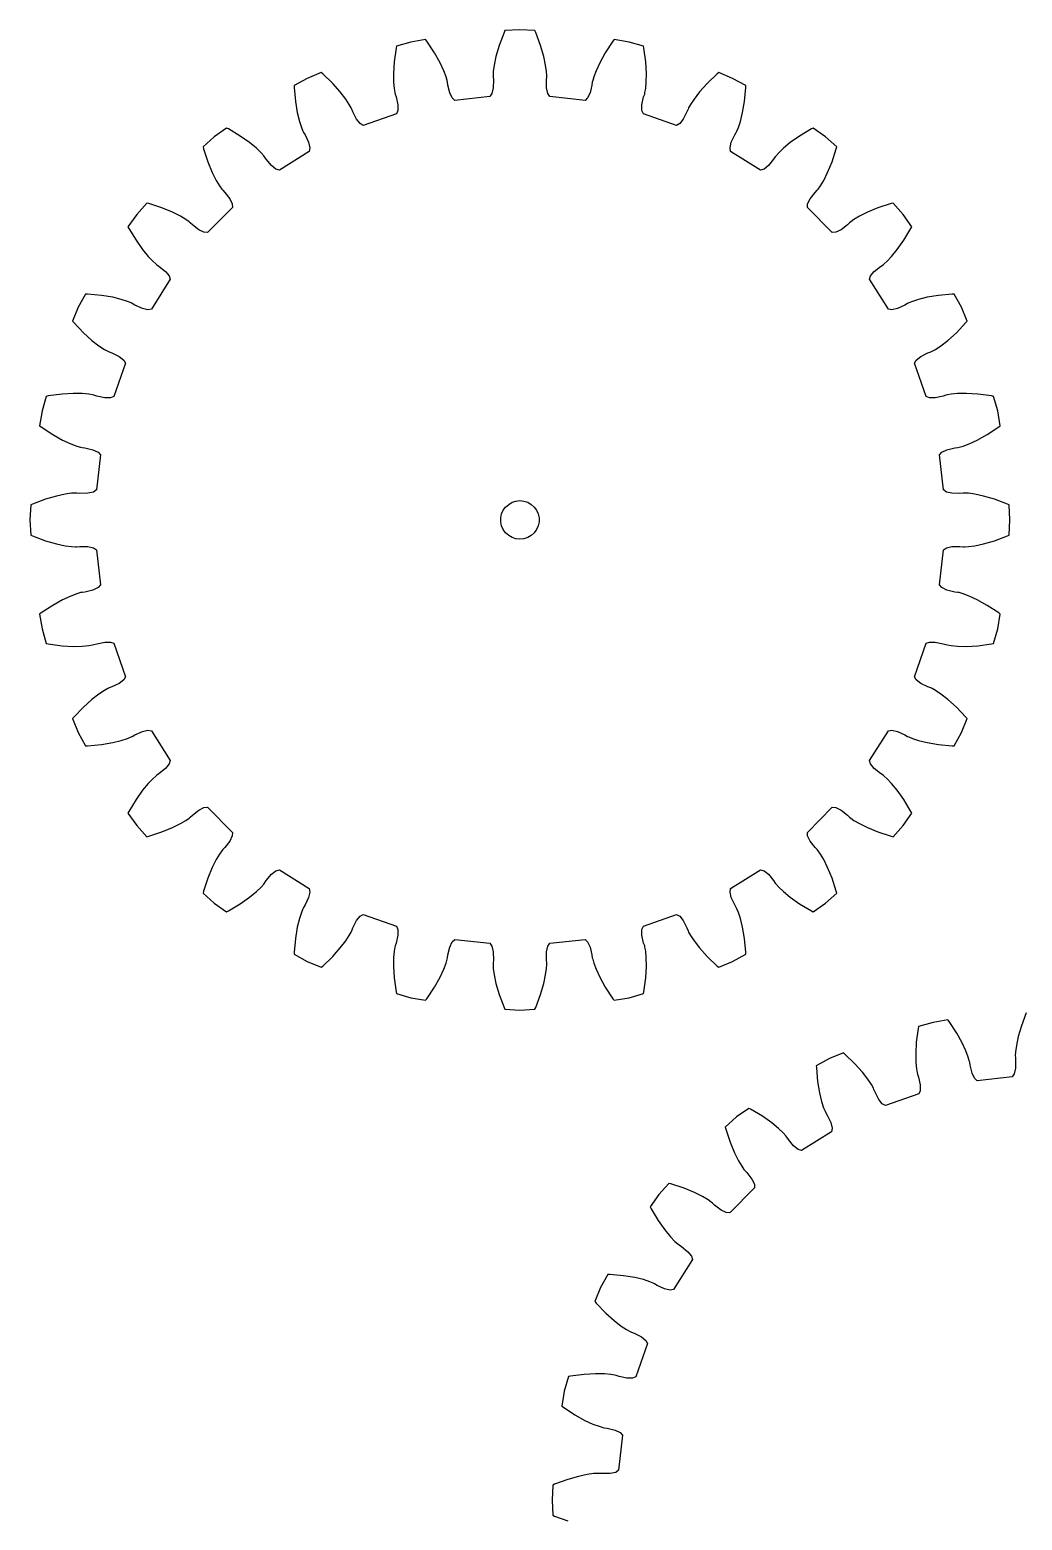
# Model space of a CAD drawing. Extents: x 0 to 158, y 0 to 229.
# Drawn here: x 0 to 77.3, y 113 to 229.2 of the extents above; entities that cross this region are included whole.
import ezdxf

# ---------------------------------------------------------------- set-up
doc = ezdxf.new("R2010")
doc.units = 0

msp = doc.modelspace()

# ---------------------------------------------------------------- linework, layer by layer
for p, q in [((36.96, 228.98), (36.58, 227.96)), ((37.03, 229.12), (36.96, 228.98)), ((38.2, 229.18), (37.03, 229.12)), ((39.37, 229.12), (38.2, 229.18)), ((39.43, 228.98), (39.37, 229.12)), ((39.81, 227.96), (39.43, 228.98)), ((28.54, 227.75), (28.39, 226.68)), ((28.57, 227.9), (28.54, 227.75)), ((29.7, 228.23), (28.57, 227.9)), ((30.85, 228.42), (29.7, 228.23)), ((30.95, 228.3), (30.85, 228.42)), ((31.54, 227.4), (30.95, 228.3)), ((36.58, 227.96), (36.33, 227.11)), ((40.06, 227.11), (39.81, 227.96)), ((45.45, 228.3), (44.85, 227.4)), ((45.54, 228.42), (45.45, 228.3)), ((46.7, 228.23), (45.54, 228.42)), ((47.82, 227.9), (46.7, 228.23)), ((47.86, 227.75), (47.82, 227.9)), ((48, 226.68), (47.86, 227.75)), ((28.39, 226.68), (28.34, 225.79)), ((31.97, 226.62), (31.54, 227.4)), ((32.27, 225.99), (31.97, 226.62)), ((36.33, 227.11), (36.19, 226.43)), ((40.2, 226.43), (40.06, 227.11)), ((44.42, 226.62), (44.13, 225.99)), ((44.85, 227.4), (44.42, 226.62)), ((48.05, 225.79), (48, 226.68)), ((21.62, 225.4), (20.6, 224.83)), ((22.71, 225.85), (21.62, 225.4)), ((22.83, 225.75), (22.71, 225.85)), ((23.61, 225), (22.83, 225.75)), ((28.34, 225.79), (28.35, 225.1)), ((32.44, 225.52), (32.27, 225.99)), ((32.53, 225.23), (32.44, 225.52)), ((36.12, 225.94), (36.11, 225.63)), ((36.11, 225.63), (36.11, 225.51)), ((36.11, 225.51), (36.13, 225.28)), ((36.19, 226.43), (36.12, 225.94)), ((40.27, 225.94), (40.2, 226.43)), ((40.26, 225.28), (40.29, 225.51)), ((40.29, 225.63), (40.27, 225.94)), ((40.29, 225.51), (40.29, 225.63)), ((43.95, 225.52), (43.87, 225.23)), ((44.13, 225.99), (43.95, 225.52)), ((48.04, 225.1), (48.05, 225.79)), ((53.57, 225.75), (52.79, 225)), ((53.69, 225.85), (53.57, 225.75)), ((54.77, 225.4), (53.69, 225.85)), ((55.8, 224.83), (54.77, 225.4)), ((20.6, 224.83), (20.6, 224.68)), ((20.6, 224.68), (20.7, 223.6)), ((24.2, 224.34), (23.61, 225)), ((24.63, 223.79), (24.2, 224.34)), ((28.35, 225.1), (28.4, 224.6)), ((28.4, 224.6), (28.45, 224.29)), ((28.45, 224.29), (28.48, 224.18)), ((28.48, 224.18), (28.55, 223.96)), ((32.55, 225.11), (32.53, 225.23)), ((32.58, 224.88), (32.55, 225.11)), ((32.73, 224.27), (32.58, 224.88)), ((32.92, 223.87), (32.73, 224.27)), ((36.02, 224.22), (35.86, 223.99)), ((36.12, 224.65), (36.02, 224.22)), ((36.13, 225.28), (36.12, 224.65)), ((40.27, 224.65), (40.26, 225.28)), ((40.37, 224.22), (40.27, 224.65)), ((40.53, 223.99), (40.37, 224.22)), ((43.67, 224.27), (43.47, 223.87)), ((43.81, 224.88), (43.67, 224.27)), ((43.84, 225.11), (43.81, 224.88)), ((43.87, 225.23), (43.84, 225.11)), ((47.84, 223.96), (47.92, 224.18)), ((47.92, 224.18), (47.94, 224.29)), ((47.94, 224.29), (48, 224.6)), ((48, 224.6), (48.04, 225.1)), ((52.19, 224.34), (51.77, 223.79)), ((52.79, 225), (52.19, 224.34)), ((55.7, 223.6), (55.8, 224.68)), ((55.8, 224.68), (55.8, 224.83)), ((20.7, 223.6), (20.84, 222.73)), ((24.9, 223.37), (24.63, 223.79)), ((25.05, 223.1), (24.9, 223.37)), ((25.1, 223), (25.05, 223.1)), ((28.55, 223.96), (28.68, 223.34)), ((28.68, 223.34), (28.68, 222.9)), ((33.13, 223.68), (32.92, 223.87)), ((35.86, 223.99), (33.13, 223.68)), ((43.27, 223.68), (40.53, 223.99)), ((43.47, 223.87), (43.27, 223.68)), ((47.71, 223.34), (47.84, 223.96)), ((47.71, 222.9), (47.71, 223.34)), ((51.34, 223.1), (51.3, 223)), ((51.49, 223.37), (51.34, 223.1)), ((51.77, 223.79), (51.49, 223.37)), ((55.55, 222.73), (55.7, 223.6)), ((20.84, 222.73), (21.01, 222.05)), ((21.01, 222.05), (21.17, 221.57)), ((25.18, 222.78), (25.1, 223)), ((25.46, 222.22), (25.18, 222.78)), ((25.74, 221.87), (25.46, 222.22)), ((25.98, 221.73), (25.74, 221.87)), ((28.58, 222.64), (25.98, 221.73)), ((28.68, 222.9), (28.58, 222.64)), ((47.82, 222.64), (47.71, 222.9)), ((50.41, 221.73), (47.82, 222.64)), ((50.66, 221.87), (50.41, 221.73)), ((50.93, 222.22), (50.66, 221.87)), ((51.21, 222.78), (50.93, 222.22)), ((51.3, 223), (51.21, 222.78)), ((55.23, 221.57), (55.38, 222.05)), ((55.38, 222.05), (55.55, 222.73)), ((14.38, 220.85), (13.51, 220.07)), ((15.34, 221.53), (14.38, 220.85)), ((15.48, 221.46), (15.34, 221.53)), ((16.4, 220.9), (15.48, 221.46)), ((17.13, 220.39), (16.4, 220.9)), ((21.17, 221.57), (21.28, 221.29)), ((21.28, 221.29), (21.33, 221.19)), ((21.33, 221.19), (21.45, 220.99)), ((21.45, 220.99), (21.72, 220.42)), ((54.67, 220.42), (54.94, 220.99)), ((54.94, 220.99), (55.06, 221.19)), ((55.06, 221.19), (55.11, 221.29)), ((55.11, 221.29), (55.23, 221.57)), ((59.99, 220.9), (59.26, 220.39)), ((60.92, 221.46), (59.99, 220.9)), ((61.06, 221.53), (60.92, 221.46)), ((62.01, 220.85), (61.06, 221.53)), ((62.89, 220.07), (62.01, 220.85)), ((13.51, 220.07), (13.54, 219.92)), ((13.54, 219.92), (13.88, 218.89)), ((17.67, 219.95), (17.13, 220.39)), ((18.03, 219.6), (17.67, 219.95)), ((18.23, 219.37), (18.03, 219.6)), ((21.78, 219.71), (19.45, 218.24)), ((21.72, 220.42), (21.82, 219.98)), ((21.82, 219.98), (21.78, 219.71)), ((54.57, 219.98), (54.67, 220.42)), ((54.62, 219.71), (54.57, 219.98)), ((56.95, 218.24), (54.62, 219.71)), ((58.37, 219.6), (58.16, 219.37)), ((58.73, 219.95), (58.37, 219.6)), ((59.26, 220.39), (58.73, 219.95)), ((62.52, 218.89), (62.85, 219.92)), ((62.85, 219.92), (62.89, 220.07)), ((13.88, 218.89), (14.22, 218.07)), ((18.3, 219.28), (18.23, 219.37)), ((18.43, 219.09), (18.3, 219.28)), ((18.83, 218.6), (18.43, 219.09)), ((19.18, 218.32), (18.83, 218.6)), ((57.56, 218.6), (57.22, 218.32)), ((57.96, 219.09), (57.56, 218.6)), ((58.09, 219.28), (57.96, 219.09)), ((58.16, 219.37), (58.09, 219.28)), ((62.18, 218.07), (62.52, 218.89)), ((14.22, 218.07), (14.53, 217.45)), ((14.53, 217.45), (14.79, 217.02)), ((19.45, 218.24), (19.18, 218.32)), ((57.22, 218.32), (56.95, 218.24)), ((61.61, 217.02), (61.87, 217.45)), ((61.87, 217.45), (62.18, 218.07)), ((14.79, 217.02), (14.96, 216.77)), ((14.96, 216.77), (15.04, 216.68)), ((15.04, 216.68), (15.2, 216.51)), ((15.2, 216.51), (15.59, 216.01)), ((60.81, 216.01), (61.2, 216.51)), ((61.2, 216.51), (61.36, 216.68)), ((61.36, 216.68), (61.43, 216.77)), ((61.43, 216.77), (61.61, 217.02)), ((9.12, 215.68), (8.33, 214.8)), ((9.27, 215.64), (9.12, 215.68)), ((10.29, 215.3), (9.27, 215.64)), ((11.11, 214.97), (10.29, 215.3)), ((11.74, 214.65), (11.11, 214.97)), ((15.8, 215.33), (13.85, 213.39)), ((15.59, 216.01), (15.78, 215.61)), ((15.78, 215.61), (15.8, 215.33)), ((60.6, 215.33), (60.61, 215.61)), ((62.54, 213.39), (60.6, 215.33)), ((60.61, 215.61), (60.81, 216.01)), ((65.28, 214.97), (64.66, 214.65)), ((66.1, 215.3), (65.28, 214.97)), ((67.13, 215.64), (66.1, 215.3)), ((67.28, 215.68), (67.13, 215.64)), ((68.06, 214.8), (67.28, 215.68)), ((8.33, 214.8), (7.65, 213.84)), ((7.65, 213.84), (7.72, 213.71)), ((12.17, 214.4), (11.74, 214.65)), ((12.42, 214.22), (12.17, 214.4)), ((12.5, 214.15), (12.42, 214.22)), ((12.67, 213.99), (12.5, 214.15)), ((13.17, 213.6), (12.67, 213.99)), ((63.72, 213.99), (63.22, 213.6)), ((63.89, 214.15), (63.72, 213.99)), ((63.98, 214.22), (63.89, 214.15)), ((64.23, 214.4), (63.98, 214.22)), ((64.66, 214.65), (64.23, 214.4)), ((68.74, 213.84), (68.06, 214.8)), ((68.67, 213.71), (68.74, 213.84)), ((7.72, 213.71), (8.28, 212.78)), ((8.28, 212.78), (8.79, 212.05)), ((13.57, 213.4), (13.17, 213.6)), ((13.85, 213.39), (13.57, 213.4)), ((62.82, 213.4), (62.54, 213.39)), ((63.22, 213.6), (62.82, 213.4)), ((67.6, 212.05), (68.12, 212.78)), ((68.12, 212.78), (68.67, 213.71)), ((8.79, 212.05), (9.23, 211.52)), ((9.23, 211.52), (9.58, 211.16)), ((66.81, 211.16), (67.16, 211.52)), ((67.16, 211.52), (67.6, 212.05)), ((9.58, 211.16), (9.81, 210.95)), ((9.81, 210.95), (9.9, 210.88)), ((9.9, 210.88), (10.09, 210.75)), ((10.09, 210.75), (10.58, 210.35)), ((10.58, 210.35), (10.86, 210.01)), ((65.53, 210.01), (65.81, 210.35)), ((65.81, 210.35), (66.3, 210.75)), ((66.3, 210.75), (66.5, 210.88)), ((66.5, 210.88), (66.59, 210.95)), ((66.59, 210.95), (66.81, 211.16)), ((10.94, 209.74), (9.48, 207.41)), ((10.86, 210.01), (10.94, 209.74)), ((65.45, 209.74), (65.53, 210.01)), ((66.92, 207.41), (65.45, 209.74)), ((4.35, 208.59), (3.78, 207.56)), ((4.5, 208.58), (4.35, 208.59)), ((5.58, 208.49), (4.5, 208.58)), ((6.46, 208.34), (5.58, 208.49)), ((7.13, 208.17), (6.46, 208.34)), ((7.61, 208.02), (7.13, 208.17)), ((7.89, 207.9), (7.61, 208.02)), ((68.79, 208.02), (68.5, 207.9)), ((69.26, 208.17), (68.79, 208.02)), ((69.94, 208.34), (69.26, 208.17)), ((70.81, 208.49), (69.94, 208.34)), ((71.89, 208.58), (70.81, 208.49)), ((72.04, 208.59), (71.89, 208.58)), ((72.61, 207.56), (72.04, 208.59)), ((3.78, 207.56), (3.33, 206.47)), ((7.99, 207.85), (7.89, 207.9)), ((8.19, 207.73), (7.99, 207.85)), ((8.77, 207.46), (8.19, 207.73)), ((9.2, 207.36), (8.77, 207.46)), ((9.48, 207.41), (9.2, 207.36)), ((67.19, 207.36), (66.92, 207.41)), ((67.63, 207.46), (67.19, 207.36)), ((68.2, 207.73), (67.63, 207.46)), ((68.4, 207.85), (68.2, 207.73)), ((68.5, 207.9), (68.4, 207.85)), ((73.06, 206.47), (72.61, 207.56)), ((3.33, 206.47), (3.43, 206.36)), ((3.43, 206.36), (4.18, 205.57)), ((72.21, 205.57), (72.96, 206.36)), ((72.96, 206.36), (73.06, 206.47)), ((4.18, 205.57), (4.84, 204.98)), ((4.84, 204.98), (5.39, 204.56)), ((5.39, 204.56), (5.81, 204.28)), ((70.58, 204.28), (71, 204.56)), ((71, 204.56), (71.55, 204.98)), ((71.55, 204.98), (72.21, 205.57)), ((5.81, 204.28), (6.08, 204.13)), ((6.08, 204.13), (6.18, 204.09)), ((6.18, 204.09), (6.4, 204)), ((6.4, 204), (6.97, 203.72)), ((6.97, 203.72), (7.32, 203.45)), ((7.32, 203.45), (7.45, 203.2)), ((68.94, 203.2), (69.08, 203.45)), ((69.08, 203.45), (69.43, 203.72)), ((69.43, 203.72), (69.99, 204)), ((69.99, 204), (70.21, 204.09)), ((70.21, 204.09), (70.32, 204.13)), ((70.32, 204.13), (70.58, 204.28)), ((7.45, 203.2), (6.54, 200.6)), ((69.85, 200.6), (68.94, 203.2)), ((1.28, 200.61), (0.96, 199.49)), ((1.43, 200.65), (1.28, 200.61)), ((2.51, 200.79), (1.43, 200.65)), ((3.39, 200.84), (2.51, 200.79)), ((4.09, 200.83), (3.39, 200.84)), ((4.59, 200.78), (4.09, 200.83)), ((4.89, 200.73), (4.59, 200.78)), ((5, 200.71), (4.89, 200.73)), ((5.22, 200.63), (5, 200.71)), ((5.84, 200.5), (5.22, 200.63)), ((6.28, 200.5), (5.84, 200.5)), ((6.54, 200.6), (6.28, 200.5)), ((70.11, 200.5), (69.85, 200.6)), ((70.56, 200.5), (70.11, 200.5)), ((71.17, 200.63), (70.56, 200.5)), ((71.4, 200.71), (71.17, 200.63)), ((71.51, 200.73), (71.4, 200.71)), ((71.81, 200.78), (71.51, 200.73)), ((72.31, 200.83), (71.81, 200.78)), ((73, 200.84), (72.31, 200.83)), ((73.89, 200.79), (73, 200.84)), ((74.96, 200.65), (73.89, 200.79)), ((75.11, 200.61), (74.96, 200.65)), ((75.44, 199.49), (75.11, 200.61)), ((0.96, 199.49), (0.76, 198.33)), ((75.63, 198.33), (75.44, 199.49)), ((0.76, 198.33), (0.88, 198.23)), ((0.88, 198.23), (1.79, 197.64)), ((1.79, 197.64), (2.56, 197.21)), ((73.83, 197.21), (74.61, 197.64)), ((74.61, 197.64), (75.51, 198.23)), ((75.51, 198.23), (75.63, 198.33)), ((2.56, 197.21), (3.19, 196.92)), ((3.19, 196.92), (3.66, 196.74)), ((3.66, 196.74), (3.96, 196.66)), ((3.96, 196.66), (4.07, 196.63)), ((4.07, 196.63), (4.3, 196.6)), ((4.3, 196.6), (4.92, 196.45)), ((4.92, 196.45), (5.32, 196.26)), ((71.08, 196.26), (71.48, 196.45)), ((71.48, 196.45), (72.09, 196.6)), ((72.09, 196.6), (72.33, 196.63)), ((72.33, 196.63), (72.44, 196.66)), ((72.44, 196.66), (72.73, 196.74)), ((72.73, 196.74), (73.2, 196.92)), ((73.2, 196.92), (73.83, 197.21)), ((5.5, 196.05), (5.2, 193.32)), ((5.32, 196.26), (5.5, 196.05)), ((70.89, 196.05), (71.08, 196.26)), ((71.2, 193.32), (70.89, 196.05)), ((2.07, 192.85), (1.22, 192.6)), ((2.75, 192.99), (2.07, 192.85)), ((3.25, 193.06), (2.75, 192.99)), ((3.55, 193.08), (3.25, 193.06)), ((3.67, 193.07), (3.55, 193.08)), ((3.9, 193.05), (3.67, 193.07)), ((4.53, 193.06), (3.9, 193.05)), ((4.97, 193.16), (4.53, 193.06)), ((5.2, 193.32), (4.97, 193.16)), ((71.43, 193.16), (71.2, 193.32)), ((71.86, 193.06), (71.43, 193.16)), ((72.49, 193.05), (71.86, 193.06)), ((72.73, 193.07), (72.49, 193.05)), ((72.84, 193.08), (72.73, 193.07)), ((73.15, 193.06), (72.84, 193.08)), ((73.64, 192.99), (73.15, 193.06)), ((74.32, 192.85), (73.64, 192.99)), ((75.18, 192.6), (74.32, 192.85)), ((0.07, 192.16), (0, 190.99)), ((0.21, 192.22), (0.07, 192.16)), ((1.22, 192.6), (0.21, 192.22)), ((36.77, 191.45), (36.9, 191.74)), ((36.9, 191.74), (37.08, 191.99)), ((37.08, 191.99), (37.32, 192.2)), ((37.32, 192.2), (37.59, 192.36)), ((37.59, 192.36), (37.89, 192.45)), ((37.89, 192.45), (38.2, 192.49)), ((38.2, 192.49), (38.51, 192.45)), ((38.51, 192.45), (38.81, 192.36)), ((38.81, 192.36), (39.08, 192.2)), ((39.08, 192.2), (39.31, 191.99)), ((39.31, 191.99), (39.5, 191.74)), ((39.5, 191.74), (39.62, 191.45)), ((76.19, 192.22), (75.18, 192.6)), ((76.33, 192.16), (76.19, 192.22)), ((76.39, 190.99), (76.33, 192.16)), ((0, 190.99), (0.07, 189.81)), ((36.71, 191.14), (36.77, 191.45)), ((36.71, 190.83), (36.71, 191.14)), ((36.77, 190.52), (36.71, 190.83)), ((36.9, 190.24), (36.77, 190.52)), ((39.62, 190.52), (39.5, 190.24)), ((39.62, 191.45), (39.69, 191.14)), ((39.69, 190.83), (39.62, 190.52)), ((39.69, 191.14), (39.69, 190.83)), ((76.33, 189.81), (76.39, 190.99)), ((0.07, 189.81), (0.21, 189.75)), ((0.21, 189.75), (1.22, 189.37)), ((1.22, 189.37), (2.07, 189.12)), ((37.08, 189.98), (36.9, 190.24)), ((37.32, 189.77), (37.08, 189.98)), ((37.59, 189.62), (37.32, 189.77)), ((37.89, 189.52), (37.59, 189.62)), ((38.2, 189.49), (37.89, 189.52)), ((38.51, 189.52), (38.2, 189.49)), ((38.81, 189.62), (38.51, 189.52)), ((39.08, 189.77), (38.81, 189.62)), ((39.31, 189.98), (39.08, 189.77)), ((39.5, 190.24), (39.31, 189.98)), ((74.32, 189.12), (75.18, 189.37)), ((75.18, 189.37), (76.19, 189.75)), ((76.19, 189.75), (76.33, 189.81)), ((2.07, 189.12), (2.75, 188.98)), ((2.75, 188.98), (3.25, 188.91)), ((3.25, 188.91), (3.55, 188.9)), ((3.55, 188.9), (3.67, 188.9)), ((3.67, 188.9), (3.9, 188.92)), ((3.9, 188.92), (4.53, 188.91)), ((4.53, 188.91), (4.97, 188.81)), ((4.97, 188.81), (5.2, 188.65)), ((5.2, 188.65), (5.5, 185.92)), ((70.89, 185.92), (71.2, 188.65)), ((71.2, 188.65), (71.43, 188.81)), ((71.43, 188.81), (71.86, 188.91)), ((71.86, 188.91), (72.49, 188.92)), ((72.49, 188.92), (72.73, 188.9)), ((72.73, 188.9), (72.84, 188.9)), ((72.84, 188.9), (73.15, 188.91)), ((73.15, 188.91), (73.64, 188.98)), ((73.64, 188.98), (74.32, 189.12)), ((5.5, 185.92), (5.32, 185.71)), ((71.08, 185.71), (70.89, 185.92)), ((2.56, 184.76), (1.79, 184.33)), ((3.19, 185.05), (2.56, 184.76)), ((3.66, 185.23), (3.19, 185.05)), ((3.96, 185.32), (3.66, 185.23)), ((4.07, 185.34), (3.96, 185.32)), ((4.3, 185.37), (4.07, 185.34)), ((4.92, 185.52), (4.3, 185.37)), ((5.32, 185.71), (4.92, 185.52)), ((71.48, 185.52), (71.08, 185.71)), ((72.09, 185.37), (71.48, 185.52)), ((72.33, 185.34), (72.09, 185.37)), ((72.44, 185.32), (72.33, 185.34)), ((72.73, 185.23), (72.44, 185.32)), ((73.2, 185.05), (72.73, 185.23)), ((73.83, 184.76), (73.2, 185.05)), ((74.61, 184.33), (73.83, 184.76)), ((0.88, 183.74), (0.76, 183.64)), ((0.76, 183.64), (0.96, 182.49)), ((1.79, 184.33), (0.88, 183.74)), ((75.51, 183.74), (74.61, 184.33)), ((75.44, 182.49), (75.63, 183.64)), ((75.63, 183.64), (75.51, 183.74)), ((0.96, 182.49), (1.28, 181.36)), ((75.11, 181.36), (75.44, 182.49)), ((1.28, 181.36), (1.43, 181.33)), ((1.43, 181.33), (2.51, 181.18)), ((4.59, 181.19), (4.89, 181.24)), ((4.89, 181.24), (5, 181.27)), ((5, 181.27), (5.22, 181.34)), ((5.22, 181.34), (5.84, 181.47)), ((5.84, 181.47), (6.28, 181.47)), ((6.28, 181.47), (6.54, 181.37)), ((6.54, 181.37), (7.45, 178.77)), ((68.94, 178.77), (69.85, 181.37)), ((69.85, 181.37), (70.11, 181.47)), ((70.11, 181.47), (70.56, 181.47)), ((70.56, 181.47), (71.17, 181.34)), ((71.17, 181.34), (71.4, 181.27)), ((71.4, 181.27), (71.51, 181.24)), ((71.51, 181.24), (71.81, 181.19)), ((73.89, 181.18), (74.96, 181.33)), ((74.96, 181.33), (75.11, 181.36)), ((2.51, 181.18), (3.39, 181.13)), ((3.39, 181.13), (4.09, 181.14)), ((4.09, 181.14), (4.59, 181.19)), ((71.81, 181.19), (72.31, 181.14)), ((72.31, 181.14), (73, 181.13)), ((73, 181.13), (73.89, 181.18)), ((6.08, 177.84), (5.81, 177.69)), ((6.18, 177.89), (6.08, 177.84)), ((6.4, 177.97), (6.18, 177.89)), ((6.97, 178.25), (6.4, 177.97)), ((7.32, 178.53), (6.97, 178.25)), ((7.45, 178.77), (7.32, 178.53)), ((69.08, 178.53), (68.94, 178.77)), ((69.43, 178.25), (69.08, 178.53)), ((69.99, 177.97), (69.43, 178.25)), ((70.21, 177.89), (69.99, 177.97)), ((70.32, 177.84), (70.21, 177.89)), ((70.58, 177.69), (70.32, 177.84)), ((4.84, 176.99), (4.18, 176.4)), ((5.39, 177.41), (4.84, 176.99)), ((5.81, 177.69), (5.39, 177.41)), ((71, 177.41), (70.58, 177.69)), ((71.55, 176.99), (71, 177.41)), ((72.21, 176.4), (71.55, 176.99)), ((3.43, 175.62), (3.33, 175.5)), ((3.33, 175.5), (3.78, 174.41)), ((4.18, 176.4), (3.43, 175.62)), ((72.96, 175.62), (72.21, 176.4)), ((72.61, 174.41), (73.06, 175.5)), ((73.06, 175.5), (72.96, 175.62)), ((3.78, 174.41), (4.35, 173.39)), ((7.99, 174.12), (8.19, 174.24)), ((8.19, 174.24), (8.77, 174.51)), ((8.77, 174.51), (9.2, 174.61)), ((9.2, 174.61), (9.48, 174.56)), ((9.48, 174.56), (10.94, 172.24)), ((65.45, 172.24), (66.92, 174.56)), ((66.92, 174.56), (67.19, 174.61)), ((67.19, 174.61), (67.63, 174.51)), ((67.63, 174.51), (68.2, 174.24)), ((68.2, 174.24), (68.4, 174.12)), ((72.04, 173.39), (72.61, 174.41)), ((4.35, 173.39), (4.5, 173.39)), ((4.5, 173.39), (5.58, 173.49)), ((5.58, 173.49), (6.46, 173.63)), ((6.46, 173.63), (7.13, 173.8)), ((7.13, 173.8), (7.61, 173.95)), ((7.61, 173.95), (7.89, 174.07)), ((7.89, 174.07), (7.99, 174.12)), ((68.4, 174.12), (68.5, 174.07)), ((68.5, 174.07), (68.79, 173.95)), ((68.79, 173.95), (69.26, 173.8)), ((69.26, 173.8), (69.94, 173.63)), ((69.94, 173.63), (70.81, 173.49)), ((70.81, 173.49), (71.89, 173.39)), ((71.89, 173.39), (72.04, 173.39)), ((10.86, 171.97), (10.58, 171.62)), ((10.94, 172.24), (10.86, 171.97)), ((65.53, 171.97), (65.45, 172.24)), ((65.81, 171.62), (65.53, 171.97)), ((9.58, 170.82), (9.23, 170.45)), ((9.81, 171.02), (9.58, 170.82)), ((9.9, 171.09), (9.81, 171.02)), ((10.09, 171.22), (9.9, 171.09)), ((10.58, 171.62), (10.09, 171.22)), ((66.3, 171.22), (65.81, 171.62)), ((66.5, 171.09), (66.3, 171.22)), ((66.59, 171.02), (66.5, 171.09)), ((66.81, 170.82), (66.59, 171.02)), ((67.16, 170.45), (66.81, 170.82)), ((8.79, 169.92), (8.28, 169.19)), ((9.23, 170.45), (8.79, 169.92)), ((67.6, 169.92), (67.16, 170.45)), ((68.12, 169.19), (67.6, 169.92)), ((8.28, 169.19), (7.72, 168.27)), ((13.17, 168.37), (13.57, 168.57)), ((13.57, 168.57), (13.85, 168.59)), ((13.85, 168.59), (15.8, 166.64)), ((60.6, 166.64), (62.54, 168.59)), ((62.54, 168.59), (62.82, 168.57)), ((62.82, 168.57), (63.22, 168.37)), ((68.67, 168.27), (68.12, 169.19)), ((7.72, 168.27), (7.65, 168.13)), ((7.65, 168.13), (8.33, 167.17)), ((11.11, 167.01), (11.74, 167.32)), ((11.74, 167.32), (12.17, 167.57)), ((12.17, 167.57), (12.42, 167.75)), ((12.42, 167.75), (12.5, 167.82)), ((12.5, 167.82), (12.67, 167.99)), ((12.67, 167.99), (13.17, 168.37)), ((63.22, 168.37), (63.72, 167.99)), ((63.72, 167.99), (63.89, 167.82)), ((63.89, 167.82), (63.98, 167.75)), ((63.98, 167.75), (64.23, 167.57)), ((64.23, 167.57), (64.66, 167.32)), ((64.66, 167.32), (65.28, 167.01)), ((68.06, 167.17), (68.74, 168.13)), ((68.74, 168.13), (68.67, 168.27)), ((8.33, 167.17), (9.12, 166.3)), ((9.12, 166.3), (9.27, 166.33)), ((9.27, 166.33), (10.29, 166.67)), ((10.29, 166.67), (11.11, 167.01)), ((15.78, 166.36), (15.59, 165.96)), ((15.8, 166.64), (15.78, 166.36)), ((60.61, 166.36), (60.6, 166.64)), ((60.81, 165.96), (60.61, 166.36)), ((65.28, 167.01), (66.1, 166.67)), ((66.1, 166.67), (67.13, 166.33)), ((67.13, 166.33), (67.28, 166.3)), ((67.28, 166.3), (68.06, 167.17)), ((14.79, 164.95), (14.53, 164.52)), ((14.96, 165.2), (14.79, 164.95)), ((15.04, 165.29), (14.96, 165.2)), ((15.2, 165.46), (15.04, 165.29)), ((15.59, 165.96), (15.2, 165.46)), ((61.2, 165.46), (60.81, 165.96)), ((61.36, 165.29), (61.2, 165.46)), ((61.43, 165.2), (61.36, 165.29)), ((61.61, 164.95), (61.43, 165.2)), ((61.87, 164.52), (61.61, 164.95)), ((14.22, 163.9), (13.88, 163.08)), ((14.53, 164.52), (14.22, 163.9)), ((62.18, 163.9), (61.87, 164.52)), ((62.52, 163.08), (62.18, 163.9)), ((13.88, 163.08), (13.54, 162.05)), ((18.23, 162.6), (18.3, 162.69)), ((18.3, 162.69), (18.43, 162.88)), ((18.43, 162.88), (18.83, 163.37)), ((18.83, 163.37), (19.18, 163.65)), ((19.18, 163.65), (19.45, 163.73)), ((19.45, 163.73), (21.78, 162.27)), ((54.62, 162.27), (56.95, 163.73)), ((56.95, 163.73), (57.22, 163.65)), ((57.22, 163.65), (57.56, 163.37)), ((57.56, 163.37), (57.96, 162.88)), ((57.96, 162.88), (58.09, 162.69)), ((58.09, 162.69), (58.16, 162.6)), ((62.85, 162.05), (62.52, 163.08)), ((13.54, 162.05), (13.51, 161.9)), ((13.51, 161.9), (14.38, 161.12)), ((16.4, 161.07), (17.13, 161.58)), ((17.13, 161.58), (17.67, 162.02)), ((17.67, 162.02), (18.03, 162.37)), ((18.03, 162.37), (18.23, 162.6)), ((21.72, 161.56), (21.45, 160.98)), ((21.82, 161.99), (21.72, 161.56)), ((21.78, 162.27), (21.82, 161.99)), ((54.57, 161.99), (54.62, 162.27)), ((54.67, 161.56), (54.57, 161.99)), ((54.94, 160.98), (54.67, 161.56)), ((58.16, 162.6), (58.37, 162.37)), ((58.37, 162.37), (58.73, 162.02)), ((58.73, 162.02), (59.26, 161.58)), ((59.26, 161.58), (59.99, 161.07)), ((62.01, 161.12), (62.89, 161.9)), ((62.89, 161.9), (62.85, 162.05)), ((14.38, 161.12), (15.34, 160.44)), ((15.34, 160.44), (15.48, 160.51)), ((15.48, 160.51), (16.4, 161.07)), ((21.17, 160.4), (21.01, 159.92)), ((21.28, 160.68), (21.17, 160.4)), ((21.33, 160.78), (21.28, 160.68)), ((21.45, 160.98), (21.33, 160.78)), ((55.06, 160.78), (54.94, 160.98)), ((55.11, 160.68), (55.06, 160.78)), ((55.23, 160.4), (55.11, 160.68)), ((55.38, 159.92), (55.23, 160.4)), ((59.99, 161.07), (60.92, 160.51)), ((60.92, 160.51), (61.06, 160.44)), ((61.06, 160.44), (62.01, 161.12)), ((20.84, 159.25), (20.7, 158.37)), ((21.01, 159.92), (20.84, 159.25)), ((25.1, 158.97), (25.18, 159.19)), ((25.18, 159.19), (25.46, 159.76)), ((25.46, 159.76), (25.74, 160.1)), ((25.74, 160.1), (25.98, 160.24)), ((25.98, 160.24), (28.58, 159.33)), ((28.58, 159.33), (28.68, 159.07)), ((47.71, 159.07), (47.82, 159.33)), ((47.82, 159.33), (50.41, 160.24)), ((50.41, 160.24), (50.66, 160.1)), ((50.66, 160.1), (50.93, 159.76)), ((50.93, 159.76), (51.21, 159.19)), ((51.21, 159.19), (51.3, 158.97)), ((55.55, 159.25), (55.38, 159.92)), ((55.7, 158.37), (55.55, 159.25)), ((20.7, 158.37), (20.6, 157.29)), ((24.2, 157.63), (24.63, 158.18)), ((24.63, 158.18), (24.9, 158.6)), ((24.9, 158.6), (25.05, 158.87)), ((25.05, 158.87), (25.1, 158.97)), ((28.55, 158.01), (28.48, 157.79)), ((28.68, 158.63), (28.55, 158.01)), ((28.68, 159.07), (28.68, 158.63)), ((32.73, 157.7), (32.92, 158.11)), ((32.92, 158.11), (33.13, 158.29)), ((33.13, 158.29), (35.86, 157.99)), ((35.86, 157.99), (36.02, 157.76)), ((40.37, 157.76), (40.53, 157.99)), ((40.53, 157.99), (43.27, 158.29)), ((43.27, 158.29), (43.47, 158.11)), ((43.47, 158.11), (43.67, 157.7)), ((47.71, 158.63), (47.71, 159.07)), ((47.84, 158.01), (47.71, 158.63)), ((47.92, 157.79), (47.84, 158.01)), ((51.3, 158.97), (51.34, 158.87)), ((51.34, 158.87), (51.49, 158.6)), ((51.49, 158.6), (51.77, 158.18)), ((51.77, 158.18), (52.19, 157.63)), ((55.8, 157.29), (55.7, 158.37)), ((20.6, 157.29), (20.6, 157.14)), ((20.6, 157.14), (21.62, 156.57)), ((22.83, 156.22), (23.61, 156.97)), ((23.61, 156.97), (24.2, 157.63)), ((28.35, 156.88), (28.34, 156.18)), ((28.4, 157.37), (28.35, 156.88)), ((28.45, 157.68), (28.4, 157.37)), ((28.48, 157.79), (28.45, 157.68)), ((32.53, 156.75), (32.55, 156.86)), ((32.55, 156.86), (32.58, 157.09)), ((32.58, 157.09), (32.73, 157.7)), ((36.02, 157.76), (36.12, 157.32)), ((36.12, 157.32), (36.13, 156.69)), ((40.26, 156.69), (40.27, 157.32)), ((40.27, 157.32), (40.37, 157.76)), ((43.67, 157.7), (43.81, 157.09)), ((43.81, 157.09), (43.84, 156.86)), ((43.84, 156.86), (43.87, 156.75)), ((47.94, 157.68), (47.92, 157.79)), ((48, 157.37), (47.94, 157.68)), ((48.04, 156.88), (48, 157.37)), ((48.05, 156.18), (48.04, 156.88)), ((52.19, 157.63), (52.79, 156.97)), ((52.79, 156.97), (53.57, 156.22)), ((54.77, 156.57), (55.8, 157.14)), ((55.8, 157.14), (55.8, 157.29)), ((21.62, 156.57), (22.71, 156.12)), ((22.71, 156.12), (22.83, 156.22)), ((28.34, 156.18), (28.39, 155.29)), ((31.97, 155.35), (32.27, 155.98)), ((32.27, 155.98), (32.44, 156.45)), ((32.44, 156.45), (32.53, 156.75)), ((36.13, 156.69), (36.11, 156.46)), ((36.11, 156.46), (36.11, 156.34)), ((36.11, 156.34), (36.12, 156.04)), ((36.12, 156.04), (36.19, 155.54)), ((40.2, 155.54), (40.27, 156.04)), ((40.29, 156.46), (40.26, 156.69)), ((40.27, 156.04), (40.29, 156.34)), ((40.29, 156.34), (40.29, 156.46)), ((43.87, 156.75), (43.95, 156.45)), ((43.95, 156.45), (44.13, 155.98)), ((44.13, 155.98), (44.42, 155.35)), ((48, 155.29), (48.05, 156.18)), ((53.57, 156.22), (53.69, 156.12)), ((53.69, 156.12), (54.77, 156.57)), ((28.39, 155.29), (28.54, 154.22)), ((30.95, 153.67), (31.54, 154.58)), ((31.54, 154.58), (31.97, 155.35)), ((36.19, 155.54), (36.33, 154.86)), ((36.33, 154.86), (36.58, 154.01)), ((39.81, 154.01), (40.06, 154.86)), ((40.06, 154.86), (40.2, 155.54)), ((44.42, 155.35), (44.85, 154.58)), ((44.85, 154.58), (45.45, 153.67)), ((47.86, 154.22), (48, 155.29)), ((28.54, 154.22), (28.57, 154.07)), ((28.57, 154.07), (29.7, 153.75)), ((29.7, 153.75), (30.85, 153.55)), ((30.85, 153.55), (30.95, 153.67)), ((36.58, 154.01), (36.96, 152.99)), ((39.43, 152.99), (39.81, 154.01)), ((45.45, 153.67), (45.54, 153.55)), ((45.54, 153.55), (46.7, 153.75)), ((46.7, 153.75), (47.82, 154.07)), ((47.82, 154.07), (47.86, 154.22)), ((36.96, 152.99), (37.03, 152.85)), ((37.03, 152.85), (38.2, 152.79)), ((38.2, 152.79), (39.37, 152.85)), ((39.37, 152.85), (39.43, 152.99)), ((77.66, 152.58), (77.28, 151.57)), ((69.23, 151.36), (69.09, 150.28)), ((69.27, 151.51), (69.23, 151.36)), ((70.39, 151.83), (69.27, 151.51)), ((71.55, 152.03), (70.39, 151.83)), ((71.65, 151.91), (71.55, 152.03)), ((72.24, 151), (71.65, 151.91)), ((72.67, 150.23), (72.24, 151)), ((77.28, 151.57), (77.03, 150.72)), ((69.09, 150.28), (69.04, 149.4)), ((72.96, 149.6), (72.67, 150.23)), ((76.89, 150.04), (76.82, 149.54)), ((77.03, 150.72), (76.89, 150.04)), ((62.32, 149.01), (61.29, 148.44)), ((63.41, 149.46), (62.32, 149.01)), ((63.52, 149.36), (63.41, 149.46)), ((64.31, 148.61), (63.52, 149.36)), ((69.04, 149.4), (69.05, 148.7)), ((69.05, 148.7), (69.1, 148.2)), ((73.14, 149.13), (72.96, 149.6)), ((73.22, 148.83), (73.14, 149.13)), ((73.25, 148.72), (73.22, 148.83)), ((73.28, 148.49), (73.25, 148.72)), ((76.82, 149.54), (76.8, 149.23)), ((76.8, 149.23), (76.81, 149.12)), ((76.81, 149.12), (76.83, 148.89)), ((76.83, 148.89), (76.82, 148.26)), ((61.29, 148.44), (61.3, 148.28)), ((61.3, 148.28), (61.39, 147.21)), ((64.9, 147.95), (64.31, 148.61)), ((65.32, 147.4), (64.9, 147.95)), ((69.1, 148.2), (69.15, 147.9)), ((69.15, 147.9), (69.17, 147.79)), ((69.17, 147.79), (69.25, 147.57)), ((69.25, 147.57), (69.38, 146.95)), ((73.43, 147.87), (73.28, 148.49)), ((73.62, 147.47), (73.43, 147.87)), ((76.56, 147.59), (73.83, 147.28)), ((76.72, 147.82), (76.56, 147.59)), ((76.82, 148.26), (76.72, 147.82)), ((61.39, 147.21), (61.54, 146.33)), ((65.6, 146.98), (65.32, 147.4)), ((65.75, 146.71), (65.6, 146.98)), ((65.79, 146.61), (65.75, 146.71)), ((65.88, 146.39), (65.79, 146.61)), ((66.16, 145.82), (65.88, 146.39)), ((69.38, 146.5), (69.28, 146.25)), ((69.38, 146.95), (69.38, 146.5)), ((73.83, 147.28), (73.62, 147.47)), ((61.54, 146.33), (61.71, 145.66)), ((61.71, 145.66), (61.86, 145.18)), ((66.43, 145.47), (66.16, 145.82)), ((66.68, 145.34), (66.43, 145.47)), ((69.28, 146.25), (66.68, 145.34)), ((55.08, 144.46), (54.2, 143.67)), ((56.04, 145.13), (55.08, 144.46)), ((56.17, 145.07), (56.04, 145.13)), ((57.1, 144.51), (56.17, 145.07)), ((57.83, 144), (57.1, 144.51)), ((61.86, 145.18), (61.98, 144.9)), ((61.98, 144.9), (62.03, 144.79)), ((62.03, 144.79), (62.15, 144.59)), ((62.15, 144.59), (62.42, 144.02)), ((54.2, 143.67), (54.24, 143.52)), ((54.24, 143.52), (54.58, 142.5)), ((58.36, 143.56), (57.83, 144)), ((58.72, 143.21), (58.36, 143.56)), ((58.93, 142.98), (58.72, 143.21)), ((59, 142.89), (58.93, 142.98)), ((59.13, 142.69), (59, 142.89)), ((62.47, 143.31), (60.14, 141.85)), ((62.42, 144.02), (62.52, 143.59)), ((62.52, 143.59), (62.47, 143.31)), ((54.58, 142.5), (54.91, 141.67)), ((59.53, 142.2), (59.13, 142.69)), ((59.88, 141.93), (59.53, 142.2)), ((60.14, 141.85), (59.88, 141.93)), ((54.91, 141.67), (55.23, 141.05)), ((55.23, 141.05), (55.48, 140.62)), ((55.48, 140.62), (55.66, 140.37)), ((55.66, 140.37), (55.73, 140.28)), ((55.73, 140.28), (55.89, 140.12)), ((55.89, 140.12), (56.28, 139.62)), ((56.28, 139.62), (56.48, 139.22)), ((49.03, 138.41), (48.35, 137.45)), ((49.81, 139.28), (49.03, 138.41)), ((49.96, 139.25), (49.81, 139.28)), ((50.99, 138.91), (49.96, 139.25)), ((51.81, 138.57), (50.99, 138.91)), ((52.43, 138.26), (51.81, 138.57)), ((52.86, 138), (52.43, 138.26)), ((56.49, 138.94), (54.55, 136.99)), ((56.48, 139.22), (56.49, 138.94)), ((48.35, 137.45), (48.42, 137.31)), ((48.42, 137.31), (48.98, 136.38)), ((53.11, 137.83), (52.86, 138)), ((53.2, 137.75), (53.11, 137.83)), ((53.37, 137.59), (53.2, 137.75)), ((53.87, 137.2), (53.37, 137.59)), ((54.27, 137.01), (53.87, 137.2)), ((48.98, 136.38), (49.49, 135.66)), ((54.55, 136.99), (54.27, 137.01)), ((49.49, 135.66), (49.93, 135.12)), ((49.93, 135.12), (50.28, 134.76)), ((50.28, 134.76), (50.51, 134.56)), ((50.51, 134.56), (50.6, 134.49)), ((50.6, 134.49), (50.79, 134.36)), ((50.79, 134.36), (51.28, 133.96)), ((51.28, 133.96), (51.56, 133.61)), ((51.56, 133.61), (51.64, 133.34)), ((51.64, 133.34), (50.17, 131.01)), ((45.05, 132.19), (44.48, 131.16)), ((45.2, 132.19), (45.05, 132.19)), ((46.28, 132.09), (45.2, 132.19)), ((47.15, 131.94), (46.28, 132.09)), ((47.83, 131.78), (47.15, 131.94)), ((48.31, 131.62), (47.83, 131.78)), ((48.59, 131.51), (48.31, 131.62)), ((48.69, 131.46), (48.59, 131.51)), ((48.89, 131.33), (48.69, 131.46)), ((49.46, 131.07), (48.89, 131.33)), ((44.48, 131.16), (44.03, 130.08)), ((49.9, 130.97), (49.46, 131.07)), ((50.17, 131.01), (49.9, 130.97)), ((44.03, 130.08), (44.13, 129.96)), ((44.13, 129.96), (44.88, 129.18)), ((44.88, 129.18), (45.54, 128.59)), ((45.54, 128.59), (46.09, 128.16)), ((46.09, 128.16), (46.51, 127.89)), ((46.51, 127.89), (46.78, 127.74)), ((46.78, 127.74), (46.88, 127.69)), ((46.88, 127.69), (47.1, 127.61)), ((47.1, 127.61), (47.66, 127.33)), ((48.15, 126.81), (47.24, 124.21)), ((47.66, 127.33), (48.01, 127.05)), ((48.01, 127.05), (48.15, 126.81)), ((43.2, 124.39), (42.13, 124.25)), ((44.09, 124.45), (43.2, 124.39)), ((44.78, 124.44), (44.09, 124.45)), ((45.28, 124.39), (44.78, 124.44)), ((45.59, 124.34), (45.28, 124.39)), ((45.7, 124.31), (45.59, 124.34)), ((45.92, 124.24), (45.7, 124.31)), ((41.98, 124.22), (41.65, 123.09)), ((42.13, 124.25), (41.98, 124.22)), ((46.54, 124.11), (45.92, 124.24)), ((46.98, 124.1), (46.54, 124.11)), ((47.24, 124.21), (46.98, 124.1)), ((41.65, 123.09), (41.46, 121.93)), ((41.46, 121.93), (41.58, 121.84)), ((41.58, 121.84), (42.48, 121.25)), ((42.48, 121.25), (43.26, 120.81)), ((43.26, 120.81), (43.89, 120.52)), ((43.89, 120.52), (44.36, 120.35)), ((44.36, 120.35), (44.66, 120.26)), ((44.66, 120.26), (44.77, 120.24)), ((44.77, 120.24), (45, 120.21)), ((45, 120.21), (45.61, 120.06)), ((45.61, 120.06), (46.01, 119.87)), ((46.2, 119.66), (45.89, 116.93)), ((46.01, 119.87), (46.2, 119.66)), ((41.92, 116.21), (40.9, 115.83)), ((42.77, 116.45), (41.92, 116.21)), ((43.45, 116.6), (42.77, 116.45)), ((43.94, 116.66), (43.45, 116.6)), ((44.25, 116.68), (43.94, 116.66)), ((44.37, 116.68), (44.25, 116.68)), ((44.6, 116.66), (44.37, 116.68)), ((45.23, 116.67), (44.6, 116.66)), ((45.66, 116.76), (45.23, 116.67)), ((45.89, 116.93), (45.66, 116.76)), ((40.76, 115.76), (40.7, 114.59)), ((40.9, 115.83), (40.76, 115.76)), ((40.7, 114.59), (40.76, 113.42)), ((40.76, 113.42), (40.9, 113.35)), ((40.9, 113.35), (41.92, 112.98))]:
    msp.add_line(p, q)

doc.saveas('drawing.dxf')
